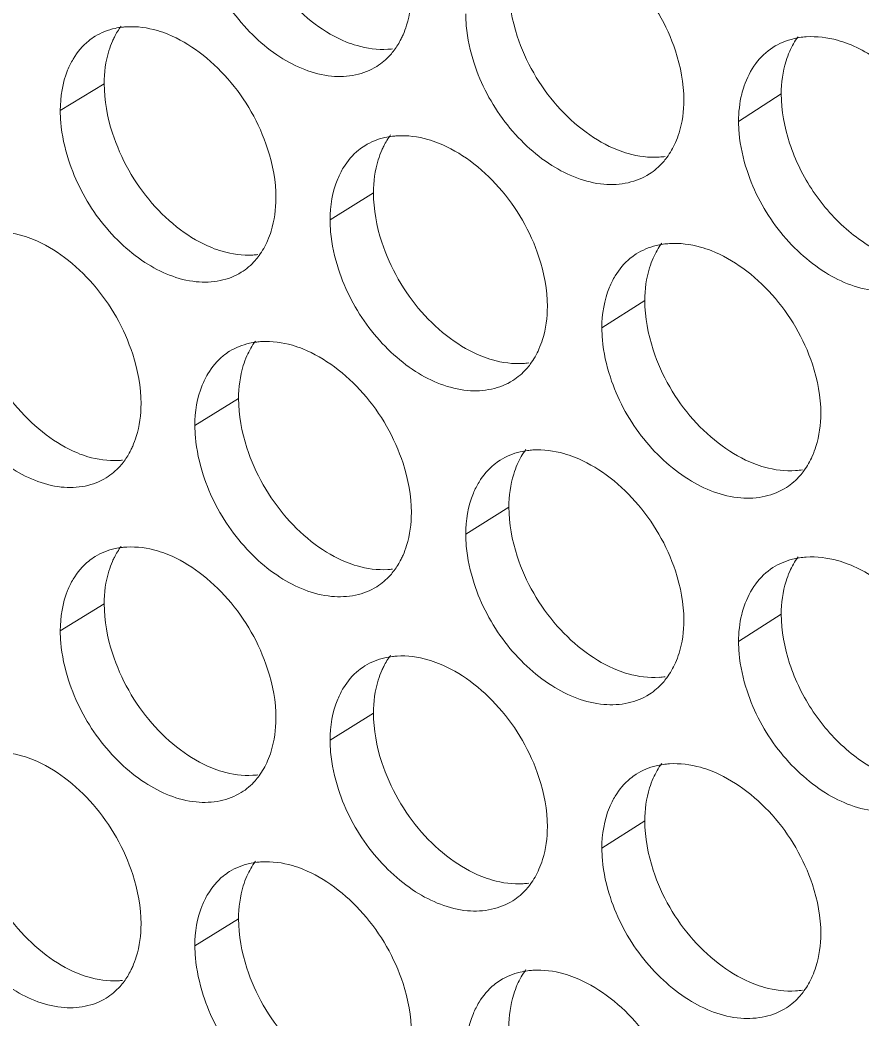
# Model space of a CAD drawing. Header units: millimetres. Extents: x 1177 to 4147, y 93 to 2194.
# Drawn here: x 2623.16 to 2635.9, y 733.92 to 749.04 of the extents above; entities that cross this region are included whole.
import ezdxf

# ---------------------------------------------------------------- set-up
doc = ezdxf.new("R2010")
doc.units = ezdxf.units.MM
doc.header["$LTSCALE"] = 0.1
doc.layers.get('0').update_dxf_attribs({"lineweight": 13})
doc.layers.add('标注', color=251, linetype='Continuous', lineweight=9)

# ---------------------------------------------------------------- blocks, each defined once
blk = doc.blocks.new('02')
for points, knots in [([(4627.348, 522.744), (4597.363, 531.299), (4553.55, 545.69), (4497.641, 568.487), (4458.71, 586.649), (4422.281, 606.068), (4388.51, 626.659), (4357.551, 648.334), (4338.416, 663.815), (4329.392, 671.722)], [0, 0, 0, 0, 0.278685, 0.411475, 0.539478, 0.662459, 0.780251, 0.892768, 1, 1, 1, 1]), ([(4626.906, 521.428), (4597.052, 529.945), (4553.424, 544.261), (4497.732, 566.923), (4458.929, 584.973), (4422.597, 604.269), (4388.892, 624.729), (4357.964, 646.263), (4338.829, 661.641), (4329.798, 669.496)], [0, 0, 0, 0, 0.278468, 0.411196, 0.539177, 0.662176, 0.780023, 0.892638, 1, 1, 1, 1]), ([(4628.518, 518.372), (4598.337, 526.935), (4554.235, 541.353), (4497.955, 564.22), (4458.766, 582.448), (4422.099, 601.945), (4388.114, 622.628), (4356.965, 644.402), (4337.717, 659.96), (4328.641, 667.907)], [0, 0, 0, 0, 0.278732, 0.411552, 0.539576, 0.662563, 0.780343, 0.892822, 1, 1, 1, 1]), ([(4328.202, 667.332), (4337.3, 659.316), (4356.601, 643.626), (4387.852, 621.677), (4421.956, 600.844), (4458.755, 581.215), (4498.091, 562.874), (4554.59, 539.876), (4598.873, 525.389), (4629.18, 516.79)], [0, 0, 0, 0, 0.107262, 0.219794, 0.337581, 0.460553, 0.588547, 0.721328, 1, 1, 1, 1])]:
    blk.add_open_spline(points, degree=3, knots=knots)
at = {"layer": '标注'}
for p, q in [((4518.32, 659.954), (4517.37, 659.374)), ((4518.32, 659.954), (4517.37, 659.374)), ((4532.96, 659.732), (4532.038, 659.14)), ((4524.143, 657.595), (4523.204, 657.01)), ((4524.143, 657.595), (4523.204, 657.01)), ((4530.01, 655.263), (4529.082, 654.673)), ((4530.01, 655.263), (4529.082, 654.673)), ((4521.226, 653.146), (4520.281, 652.564)), ((4527.071, 650.8), (4526.138, 650.213)), ((4518.32, 648.704), (4517.37, 648.124)), ((4532.96, 648.482), (4532.038, 647.89)), ((4524.143, 646.345), (4523.204, 645.76)), ((4530.01, 644.013), (4529.082, 643.423)), ((4521.226, 641.896), (4520.281, 641.314))]:
    blk.add_line(p, q, dxfattribs=at)
for centre, radius, start, end in [((4518.899, 659.516), 1.671, 93.1402, 96.3143), ((4518.899, 659.516), 1.671, 93.1402, 96.3143), ((4533.615, 659.253), 1.719, 93.732, 98.663), ((4524.353, 662.376), 1.681, 273.3584, 276.8634), ((4524.753, 657.135), 1.695, 93.382, 96.8256), ((4524.753, 657.135), 1.695, 93.382, 96.8256), ((4530.215, 660.061), 1.697, 273.5926, 278.0992), ((4530.65, 654.79), 1.711, 93.6161, 98.0527), ((4530.65, 654.79), 1.711, 93.6161, 98.0527), ((4521.439, 657.912), 1.666, 273.2354, 276.9082), ((4521.439, 657.912), 1.666, 273.2354, 276.9082), ((4521.82, 652.701), 1.68, 93.2591, 96.8777), ((4527.279, 655.59), 1.689, 273.4759, 277.4824), ((4527.279, 655.59), 1.689, 273.4759, 277.4824), ((4527.696, 650.334), 1.703, 93.4995, 97.4403), ((4518.536, 653.461), 1.657, 273.1165, 276.3409), ((4533.162, 653.289), 1.705, 273.7086, 278.7138), ((4533.162, 653.289), 1.705, 273.7086, 278.7138), ((4518.899, 648.266), 1.671, 93.1402, 96.3143), ((4533.615, 648.003), 1.719, 93.732, 98.663), ((4524.353, 651.126), 1.681, 273.3584, 276.8634), ((4524.753, 645.885), 1.695, 93.382, 96.8256), ((4530.215, 648.811), 1.697, 273.5926, 278.0992), ((4530.65, 643.54), 1.711, 93.6161, 98.0527), ((4521.439, 646.662), 1.666, 273.2354, 276.9082), ((4521.82, 641.451), 1.68, 93.2591, 96.8777), ((4527.279, 644.34), 1.689, 273.4759, 277.4824), ((4527.696, 639.084), 1.703, 93.4995, 97.4403), ((4518.536, 642.211), 1.657, 273.1165, 276.3409), ((4533.162, 642.039), 1.705, 273.7086, 278.7138)]:
    blk.add_arc(centre, radius, start, end, dxfattribs=at)
for points, knots in [([(4521.226, 664.396), (4521.226, 664.036), (4521.402, 663.097), (4522.024, 662.004), (4522.845, 661.233), (4523.318, 660.953), (4523.559, 660.856)], [0, 0, 0, 0, 0.243429, 0.634245, 0.824571, 1, 1, 1, 1]), ([(4530.855, 659.603), (4530.855, 659.963), (4530.675, 660.902), (4530.044, 661.991), (4529.212, 662.755), (4528.736, 663.033), (4528.493, 663.129)], [0, 0, 0, 0, 0.242804, 0.633144, 0.823843, 1, 1, 1, 1]), ([(4520.461, 662.747), (4520.608, 662.295), (4520.943, 661.649), (4521.57, 660.947), (4522.239, 660.408), (4523.008, 660.086), (4523.752, 660.116), (4524.075, 660.241), (4524.214, 660.327)], [0, 0, 0, 0, 0.284212, 0.425524, 0.560563, 0.797774, 0.901979, 1, 1, 1, 1]), ([(4524.782, 661.01), (4524.812, 661.078), (4524.921, 661.373), (4524.963, 661.691), (4524.963, 661.931)], [0, 0, 0, 0, 0.236494, 1, 1, 1, 1]), ([(4527.071, 662.05), (4527.071, 661.69), (4527.249, 660.752), (4527.876, 659.66), (4528.704, 658.895), (4529.179, 658.617), (4529.422, 658.521)], [0, 0, 0, 0, 0.243106, 0.633556, 0.824063, 1, 1, 1, 1]), ([(4526.138, 661.463), (4526.138, 661.377), (4526.155, 661.016), (4526.234, 660.659), (4526.319, 660.397)], [0, 0, 0, 0, 0.239426, 1, 1, 1, 1]), ([(4518.715, 661.177), (4518.662, 661.171), (4518.455, 661.138), (4518.255, 661.061), (4518.122, 660.98)], [0, 0, 0, 0, 0.257038, 1, 1, 1, 1]), ([(4518.715, 661.177), (4518.662, 661.171), (4518.455, 661.138), (4518.255, 661.061), (4518.122, 660.98)], [0, 0, 0, 0, 0.257038, 1, 1, 1, 1]), ([(4518.684, 661.2), (4518.63, 661.125), (4518.565, 661.018), (4518.512, 660.905), (4518.499, 660.876)], [0, 0, 0, 0, 0.744038, 1, 1, 1, 1]), ([(4518.684, 661.2), (4518.63, 661.125), (4518.565, 661.018), (4518.512, 660.905), (4518.499, 660.876)], [0, 0, 0, 0, 0.744038, 1, 1, 1, 1]), ([(4519.698, 661.023), (4519.624, 661.053), (4519.338, 661.154), (4519.03, 661.197), (4518.807, 661.185)], [0, 0, 0, 0, 0.265596, 1, 1, 1, 1]), ([(4519.698, 661.023), (4519.624, 661.053), (4519.338, 661.154), (4519.03, 661.197), (4518.807, 661.185)], [0, 0, 0, 0, 0.265596, 1, 1, 1, 1]), ([(4518.122, 660.98), (4518.074, 660.95), (4517.887, 660.818), (4517.737, 660.637), (4517.649, 660.488)], [0, 0, 0, 0, 0.245477, 1, 1, 1, 1]), ([(4518.122, 660.98), (4518.074, 660.95), (4517.887, 660.818), (4517.737, 660.637), (4517.649, 660.488)], [0, 0, 0, 0, 0.245477, 1, 1, 1, 1]), ([(4518.499, 660.876), (4518.469, 660.808), (4518.361, 660.512), (4518.32, 660.194), (4518.32, 659.954)], [0, 0, 0, 0, 0.236109, 1, 1, 1, 1]), ([(4518.499, 660.876), (4518.469, 660.808), (4518.361, 660.512), (4518.32, 660.194), (4518.32, 659.954)], [0, 0, 0, 0, 0.236109, 1, 1, 1, 1]), ([(4522.034, 657.48), (4522.034, 657.841), (4521.856, 658.78), (4521.233, 659.873), (4520.411, 660.644), (4519.939, 660.925), (4519.698, 661.023)], [0, 0, 0, 0, 0.243289, 0.634182, 0.824608, 1, 1, 1, 1]), ([(4522.034, 657.48), (4522.034, 657.841), (4521.856, 658.78), (4521.233, 659.873), (4520.411, 660.644), (4519.939, 660.925), (4519.698, 661.023)], [0, 0, 0, 0, 0.243289, 0.634182, 0.824608, 1, 1, 1, 1]), ([(4523.559, 660.856), (4523.633, 660.826), (4523.92, 660.727), (4524.229, 660.685), (4524.452, 660.698)], [0, 0, 0, 0, 0.265204, 1, 1, 1, 1]), ([(4524.591, 660.679), (4524.647, 660.755), (4524.714, 660.864), (4524.769, 660.98), (4524.782, 661.01)], [0, 0, 0, 0, 0.744156, 1, 1, 1, 1]), ([(4533.356, 660.952), (4533.304, 660.944), (4533.102, 660.904), (4532.909, 660.822), (4532.78, 660.74)], [0, 0, 0, 0, 0.256287, 1, 1, 1, 1]), ([(4534.41, 660.817), (4534.334, 660.847), (4534.042, 660.944), (4533.729, 660.983), (4533.503, 660.968)], [0, 0, 0, 0, 0.264829, 1, 1, 1, 1]), ([(4524.214, 660.327), (4524.323, 660.395), (4524.456, 660.51), (4524.565, 660.644), (4524.591, 660.679)], [0, 0, 0, 0, 0.745099, 1, 1, 1, 1]), ([(4532.78, 660.74), (4532.637, 660.648), (4532.377, 660.397), (4532.218, 660.077), (4532.159, 659.905)], [0, 0, 0, 0, 0.484049, 1, 1, 1, 1]), ([(4533.143, 660.655), (4533.113, 660.587), (4533.003, 660.291), (4532.96, 659.972), (4532.96, 659.732)], [0, 0, 0, 0, 0.236846, 1, 1, 1, 1]), ([(4536.79, 657.302), (4536.79, 657.662), (4536.645, 658.41), (4536.137, 659.435), (4535.377, 660.283), (4534.741, 660.689), (4534.41, 660.817)], [0, 0, 0, 0, 0.242263, 0.502569, 0.761592, 1, 1, 1, 1]), ([(4517.649, 660.488), (4517.603, 660.411), (4517.433, 660.064), (4517.37, 659.67), (4517.37, 659.374)], [0, 0, 0, 0, 0.233202, 1, 1, 1, 1]), ([(4517.649, 660.488), (4517.603, 660.411), (4517.433, 660.064), (4517.37, 659.67), (4517.37, 659.374)], [0, 0, 0, 0, 0.233202, 1, 1, 1, 1]), ([(4526.319, 660.397), (4526.467, 659.945), (4526.807, 659.298), (4527.441, 658.599), (4528.118, 658.062), (4528.895, 657.746), (4529.645, 657.784), (4529.97, 657.913), (4530.11, 658.002)], [0, 0, 0, 0, 0.283418, 0.424493, 0.559431, 0.79692, 0.901513, 1, 1, 1, 1]), ([(4518.32, 659.954), (4518.32, 659.594), (4518.495, 658.655), (4519.114, 657.56), (4519.933, 656.788), (4520.403, 656.507), (4520.644, 656.409)], [0, 0, 0, 0, 0.243591, 0.634592, 0.824826, 1, 1, 1, 1]), ([(4518.32, 659.954), (4518.32, 659.594), (4518.495, 658.655), (4519.114, 657.56), (4519.933, 656.788), (4520.403, 656.507), (4520.644, 656.409)], [0, 0, 0, 0, 0.243591, 0.634592, 0.824826, 1, 1, 1, 1]), ([(4532.159, 659.905), (4532.139, 659.847), (4532.066, 659.598), (4532.038, 659.337), (4532.038, 659.14)], [0, 0, 0, 0, 0.239111, 1, 1, 1, 1]), ([(4530.672, 658.681), (4530.702, 658.749), (4530.812, 659.044), (4530.855, 659.363), (4530.855, 659.603)], [0, 0, 0, 0, 0.236789, 1, 1, 1, 1]), ([(4532.96, 659.732), (4532.96, 659.372), (4533.104, 658.624), (4533.608, 657.598), (4534.364, 656.748), (4534.999, 656.342), (4535.328, 656.214)], [0, 0, 0, 0, 0.242567, 0.503029, 0.761892, 1, 1, 1, 1]), ([(4517.37, 659.374), (4517.37, 659.287), (4517.387, 658.926), (4517.465, 658.569), (4517.549, 658.307)], [0, 0, 0, 0, 0.23931, 1, 1, 1, 1]), ([(4517.37, 659.374), (4517.37, 659.287), (4517.387, 658.926), (4517.465, 658.569), (4517.549, 658.307)], [0, 0, 0, 0, 0.23931, 1, 1, 1, 1]), ([(4532.038, 659.14), (4532.038, 659.054), (4532.055, 658.693), (4532.135, 658.336), (4532.221, 658.076)], [0, 0, 0, 0, 0.239506, 1, 1, 1, 1]), ([(4524.551, 658.818), (4524.497, 658.812), (4524.288, 658.776), (4524.086, 658.697), (4523.953, 658.613)], [0, 0, 0, 0, 0.256955, 1, 1, 1, 1]), ([(4524.551, 658.818), (4524.497, 658.812), (4524.288, 658.776), (4524.086, 658.697), (4523.953, 658.613)], [0, 0, 0, 0, 0.256955, 1, 1, 1, 1]), ([(4524.514, 658.847), (4524.458, 658.771), (4524.391, 658.662), (4524.337, 658.546), (4524.324, 658.517)], [0, 0, 0, 0, 0.744132, 1, 1, 1, 1]), ([(4524.514, 658.847), (4524.458, 658.771), (4524.391, 658.662), (4524.337, 658.546), (4524.324, 658.517)], [0, 0, 0, 0, 0.744132, 1, 1, 1, 1]), ([(4525.55, 658.67), (4525.475, 658.7), (4525.187, 658.799), (4524.876, 658.841), (4524.653, 658.827)], [0, 0, 0, 0, 0.265285, 1, 1, 1, 1]), ([(4525.55, 658.67), (4525.475, 658.7), (4525.187, 658.799), (4524.876, 658.841), (4524.653, 658.827)], [0, 0, 0, 0, 0.265285, 1, 1, 1, 1]), ([(4523.953, 658.613), (4523.907, 658.584), (4523.727, 658.456), (4523.581, 658.283), (4523.494, 658.141)], [0, 0, 0, 0, 0.245938, 1, 1, 1, 1]), ([(4523.953, 658.613), (4523.907, 658.584), (4523.727, 658.456), (4523.581, 658.283), (4523.494, 658.141)], [0, 0, 0, 0, 0.245938, 1, 1, 1, 1]), ([(4524.324, 658.517), (4524.294, 658.449), (4524.185, 658.153), (4524.143, 657.835), (4524.143, 657.595)], [0, 0, 0, 0, 0.236404, 1, 1, 1, 1]), ([(4524.324, 658.517), (4524.294, 658.449), (4524.185, 658.153), (4524.143, 657.835), (4524.143, 657.595)], [0, 0, 0, 0, 0.236404, 1, 1, 1, 1]), ([(4527.903, 655.138), (4527.903, 655.499), (4527.725, 656.438), (4527.096, 657.528), (4526.268, 658.295), (4525.793, 658.573), (4525.55, 658.67)], [0, 0, 0, 0, 0.242965, 0.633489, 0.824097, 1, 1, 1, 1]), ([(4527.903, 655.138), (4527.903, 655.499), (4527.725, 656.438), (4527.096, 657.528), (4526.268, 658.295), (4525.793, 658.573), (4525.55, 658.67)], [0, 0, 0, 0, 0.242965, 0.633489, 0.824097, 1, 1, 1, 1]), ([(4529.422, 658.521), (4529.497, 658.492), (4529.786, 658.393), (4530.097, 658.353), (4530.321, 658.368)], [0, 0, 0, 0, 0.264899, 1, 1, 1, 1]), ([(4517.549, 658.307), (4517.695, 657.856), (4518.028, 657.21), (4518.651, 656.507), (4519.316, 655.966), (4520.081, 655.641), (4520.822, 655.667), (4521.144, 655.79), (4521.283, 655.876)], [0, 0, 0, 0, 0.284613, 0.426043, 0.561135, 0.798206, 0.902216, 1, 1, 1, 1]), ([(4517.549, 658.307), (4517.695, 657.856), (4518.028, 657.21), (4518.651, 656.507), (4519.316, 655.966), (4520.081, 655.641), (4520.822, 655.667), (4521.144, 655.79), (4521.283, 655.876)], [0, 0, 0, 0, 0.284613, 0.426043, 0.561135, 0.798206, 0.902216, 1, 1, 1, 1]), ([(4530.11, 658.002), (4530.219, 658.071), (4530.353, 658.188), (4530.461, 658.324), (4530.488, 658.36)], [0, 0, 0, 0, 0.745196, 1, 1, 1, 1]), ([(4523.494, 658.141), (4523.447, 658.063), (4523.27, 657.712), (4523.204, 657.31), (4523.204, 657.01)], [0, 0, 0, 0, 0.233396, 1, 1, 1, 1]), ([(4523.494, 658.141), (4523.447, 658.063), (4523.27, 657.712), (4523.204, 657.31), (4523.204, 657.01)], [0, 0, 0, 0, 0.233396, 1, 1, 1, 1]), ([(4532.221, 658.076), (4532.37, 657.622), (4532.714, 656.974), (4533.356, 656.277), (4534.041, 655.743), (4534.827, 655.434), (4535.582, 655.48), (4535.909, 655.613), (4536.049, 655.704)], [0, 0, 0, 0, 0.282632, 0.423473, 0.558313, 0.796079, 0.901055, 1, 1, 1, 1]), ([(4521.853, 656.56), (4521.883, 656.628), (4521.992, 656.923), (4522.034, 657.241), (4522.034, 657.48)], [0, 0, 0, 0, 0.236346, 1, 1, 1, 1]), ([(4521.853, 656.56), (4521.883, 656.628), (4521.992, 656.923), (4522.034, 657.241), (4522.034, 657.48)], [0, 0, 0, 0, 0.236346, 1, 1, 1, 1]), ([(4524.143, 657.595), (4524.143, 657.234), (4524.32, 656.296), (4524.944, 655.204), (4525.769, 654.436), (4526.243, 654.157), (4526.485, 654.06)], [0, 0, 0, 0, 0.243267, 0.6339, 0.824316, 1, 1, 1, 1]), ([(4524.143, 657.595), (4524.143, 657.234), (4524.32, 656.296), (4524.944, 655.204), (4525.769, 654.436), (4526.243, 654.157), (4526.485, 654.06)], [0, 0, 0, 0, 0.243267, 0.6339, 0.824316, 1, 1, 1, 1]), ([(4523.204, 657.01), (4523.204, 656.923), (4523.221, 656.562), (4523.3, 656.205), (4523.385, 655.944)], [0, 0, 0, 0, 0.239387, 1, 1, 1, 1]), ([(4523.204, 657.01), (4523.204, 656.923), (4523.221, 656.562), (4523.3, 656.205), (4523.385, 655.944)], [0, 0, 0, 0, 0.239387, 1, 1, 1, 1]), ([(4516.789, 656.585), (4516.715, 656.615), (4516.43, 656.716), (4516.123, 656.76), (4515.901, 656.749)], [0, 0, 0, 0, 0.265755, 1, 1, 1, 1]), ([(4519.116, 653.037), (4519.116, 653.398), (4518.939, 654.337), (4518.318, 655.431), (4517.499, 656.204), (4517.029, 656.487), (4516.789, 656.585)], [0, 0, 0, 0, 0.243452, 0.63453, 0.824864, 1, 1, 1, 1]), ([(4520.644, 656.409), (4520.718, 656.379), (4521.004, 656.279), (4521.311, 656.236), (4521.533, 656.249)], [0, 0, 0, 0, 0.265359, 1, 1, 1, 1]), ([(4520.644, 656.409), (4520.718, 656.379), (4521.004, 656.279), (4521.311, 656.236), (4521.533, 656.249)], [0, 0, 0, 0, 0.265359, 1, 1, 1, 1]), ([(4530.41, 656.484), (4530.357, 656.477), (4530.153, 656.438), (4529.957, 656.357), (4529.827, 656.274)], [0, 0, 0, 0, 0.256503, 1, 1, 1, 1]), ([(4530.41, 656.484), (4530.357, 656.477), (4530.153, 656.438), (4529.957, 656.357), (4529.827, 656.274)], [0, 0, 0, 0, 0.256503, 1, 1, 1, 1]), ([(4531.446, 656.344), (4531.37, 656.374), (4531.079, 656.472), (4530.767, 656.512), (4530.542, 656.498)], [0, 0, 0, 0, 0.264979, 1, 1, 1, 1]), ([(4531.446, 656.344), (4531.37, 656.374), (4531.079, 656.472), (4530.767, 656.512), (4530.542, 656.498)], [0, 0, 0, 0, 0.264979, 1, 1, 1, 1]), ([(4533.817, 652.824), (4533.817, 653.184), (4533.637, 654.123), (4533.002, 655.211), (4532.168, 655.973), (4531.69, 656.249), (4531.446, 656.344)], [0, 0, 0, 0, 0.242644, 0.632801, 0.82359, 1, 1, 1, 1]), ([(4533.817, 652.824), (4533.817, 653.184), (4533.637, 654.123), (4533.002, 655.211), (4532.168, 655.973), (4531.69, 656.249), (4531.446, 656.344)], [0, 0, 0, 0, 0.242644, 0.632801, 0.82359, 1, 1, 1, 1]), ([(4521.283, 655.876), (4521.395, 655.945), (4521.532, 656.063), (4521.643, 656.201), (4521.669, 656.238)], [0, 0, 0, 0, 0.744745, 1, 1, 1, 1]), ([(4521.283, 655.876), (4521.395, 655.945), (4521.532, 656.063), (4521.643, 656.201), (4521.669, 656.238)], [0, 0, 0, 0, 0.744745, 1, 1, 1, 1]), ([(4529.827, 656.274), (4529.781, 656.245), (4529.602, 656.115), (4529.457, 655.941), (4529.37, 655.798)], [0, 0, 0, 0, 0.246085, 1, 1, 1, 1]), ([(4529.827, 656.274), (4529.781, 656.245), (4529.602, 656.115), (4529.457, 655.941), (4529.37, 655.798)], [0, 0, 0, 0, 0.246085, 1, 1, 1, 1]), ([(4530.192, 656.185), (4530.162, 656.117), (4530.052, 655.822), (4530.01, 655.503), (4530.01, 655.263)], [0, 0, 0, 0, 0.236699, 1, 1, 1, 1]), ([(4530.192, 656.185), (4530.162, 656.117), (4530.052, 655.822), (4530.01, 655.503), (4530.01, 655.263)], [0, 0, 0, 0, 0.236699, 1, 1, 1, 1]), ([(4523.385, 655.944), (4523.532, 655.491), (4523.869, 654.845), (4524.5, 654.145), (4525.173, 653.607), (4525.946, 653.287), (4526.693, 653.321), (4527.017, 653.448), (4527.156, 653.536)], [0, 0, 0, 0, 0.283814, 0.425007, 0.559995, 0.797345, 0.901745, 1, 1, 1, 1]), ([(4523.385, 655.944), (4523.532, 655.491), (4523.869, 654.845), (4524.5, 654.145), (4525.173, 653.607), (4525.946, 653.287), (4526.693, 653.321), (4527.017, 653.448), (4527.156, 653.536)], [0, 0, 0, 0, 0.283814, 0.425007, 0.559995, 0.797345, 0.901745, 1, 1, 1, 1]), ([(4529.37, 655.798), (4529.323, 655.721), (4529.148, 655.371), (4529.082, 654.972), (4529.082, 654.673)], [0, 0, 0, 0, 0.23391, 1, 1, 1, 1]), ([(4529.37, 655.798), (4529.323, 655.721), (4529.148, 655.371), (4529.082, 654.972), (4529.082, 654.673)], [0, 0, 0, 0, 0.23391, 1, 1, 1, 1]), ([(4515.425, 655.52), (4515.425, 655.159), (4515.6, 654.22), (4516.216, 653.124), (4517.032, 652.35), (4517.5, 652.067), (4517.74, 651.969)], [0, 0, 0, 0, 0.243755, 0.63494, 0.825083, 1, 1, 1, 1]), ([(4530.01, 655.263), (4530.01, 654.902), (4530.189, 653.964), (4530.818, 652.874), (4531.649, 652.111), (4532.126, 651.834), (4532.37, 651.739)], [0, 0, 0, 0, 0.242946, 0.633213, 0.82381, 1, 1, 1, 1]), ([(4530.01, 655.263), (4530.01, 654.902), (4530.189, 653.964), (4530.818, 652.874), (4531.649, 652.111), (4532.126, 651.834), (4532.37, 651.739)], [0, 0, 0, 0, 0.242946, 0.633213, 0.82381, 1, 1, 1, 1]), ([(4527.721, 654.217), (4527.752, 654.285), (4527.861, 654.58), (4527.903, 654.898), (4527.903, 655.138)], [0, 0, 0, 0, 0.236641, 1, 1, 1, 1]), ([(4527.721, 654.217), (4527.752, 654.285), (4527.861, 654.58), (4527.903, 654.898), (4527.903, 655.138)], [0, 0, 0, 0, 0.236641, 1, 1, 1, 1]), ([(4529.082, 654.673), (4529.082, 654.587), (4529.1, 654.226), (4529.179, 653.869), (4529.265, 653.608)], [0, 0, 0, 0, 0.239466, 1, 1, 1, 1]), ([(4529.082, 654.673), (4529.082, 654.587), (4529.1, 654.226), (4529.179, 653.869), (4529.265, 653.608)], [0, 0, 0, 0, 0.239466, 1, 1, 1, 1]), ([(4521.619, 654.368), (4521.566, 654.362), (4521.361, 654.327), (4521.163, 654.249), (4521.032, 654.168)], [0, 0, 0, 0, 0.256832, 1, 1, 1, 1]), ([(4522.619, 654.218), (4522.544, 654.248), (4522.257, 654.348), (4521.947, 654.39), (4521.724, 654.378)], [0, 0, 0, 0, 0.26544, 1, 1, 1, 1]), ([(4521.032, 654.168), (4520.984, 654.139), (4520.798, 654.006), (4520.648, 653.825), (4520.56, 653.677)], [0, 0, 0, 0, 0.245581, 1, 1, 1, 1]), ([(4524.963, 650.681), (4524.963, 651.041), (4524.785, 651.98), (4524.159, 653.072), (4523.334, 653.841), (4522.86, 654.121), (4522.619, 654.218)], [0, 0, 0, 0, 0.243126, 0.633835, 0.824352, 1, 1, 1, 1]), ([(4521.406, 654.068), (4521.376, 654), (4521.267, 653.704), (4521.226, 653.386), (4521.226, 653.146)], [0, 0, 0, 0, 0.236256, 1, 1, 1, 1]), ([(4526.485, 654.06), (4526.56, 654.031), (4526.848, 653.932), (4527.158, 653.891), (4527.381, 653.904)], [0, 0, 0, 0, 0.265051, 1, 1, 1, 1]), ([(4526.485, 654.06), (4526.56, 654.031), (4526.848, 653.932), (4527.158, 653.891), (4527.381, 653.904)], [0, 0, 0, 0, 0.265051, 1, 1, 1, 1]), ([(4514.648, 653.874), (4514.793, 653.423), (4515.124, 652.777), (4515.744, 652.074), (4516.404, 651.532), (4517.165, 651.203), (4517.903, 651.225), (4518.224, 651.346), (4518.362, 651.431)], [0, 0, 0, 0, 0.285015, 0.426566, 0.56171, 0.798641, 0.902454, 1, 1, 1, 1]), ([(4527.156, 653.536), (4527.265, 653.605), (4527.399, 653.72), (4527.507, 653.855), (4527.534, 653.891)], [0, 0, 0, 0, 0.745148, 1, 1, 1, 1]), ([(4527.156, 653.536), (4527.265, 653.605), (4527.399, 653.72), (4527.507, 653.855), (4527.534, 653.891)], [0, 0, 0, 0, 0.745148, 1, 1, 1, 1]), ([(4520.56, 653.677), (4520.514, 653.599), (4520.344, 653.252), (4520.281, 652.859), (4520.281, 652.564)], [0, 0, 0, 0, 0.233434, 1, 1, 1, 1]), ([(4529.265, 653.608), (4529.413, 653.155), (4529.755, 652.508), (4530.393, 651.809), (4531.074, 651.274), (4531.856, 650.961), (4532.608, 651.003), (4532.934, 651.134), (4533.074, 651.224)], [0, 0, 0, 0, 0.283024, 0.423982, 0.55887, 0.796498, 0.901283, 1, 1, 1, 1]), ([(4529.265, 653.608), (4529.413, 653.155), (4529.755, 652.508), (4530.393, 651.809), (4531.074, 651.274), (4531.856, 650.961), (4532.608, 651.003), (4532.934, 651.134), (4533.074, 651.224)], [0, 0, 0, 0, 0.283024, 0.423982, 0.55887, 0.796498, 0.901283, 1, 1, 1, 1]), ([(4521.226, 653.146), (4521.226, 652.786), (4521.402, 651.847), (4522.024, 650.754), (4522.845, 649.983), (4523.318, 649.703), (4523.559, 649.606)], [0, 0, 0, 0, 0.243429, 0.634245, 0.824571, 1, 1, 1, 1]), ([(4518.936, 652.116), (4518.965, 652.184), (4519.074, 652.479), (4519.116, 652.797), (4519.116, 653.037)], [0, 0, 0, 0, 0.236199, 1, 1, 1, 1]), ([(4533.633, 651.901), (4533.664, 651.97), (4533.774, 652.265), (4533.817, 652.584), (4533.817, 652.824)], [0, 0, 0, 0, 0.236936, 1, 1, 1, 1]), ([(4533.633, 651.901), (4533.664, 651.97), (4533.774, 652.265), (4533.817, 652.584), (4533.817, 652.824)], [0, 0, 0, 0, 0.236936, 1, 1, 1, 1]), ([(4520.281, 652.564), (4520.281, 652.477), (4520.299, 652.116), (4520.377, 651.759), (4520.461, 651.497)], [0, 0, 0, 0, 0.239348, 1, 1, 1, 1]), ([(4518.75, 651.791), (4518.805, 651.866), (4518.87, 651.974), (4518.923, 652.087), (4518.936, 652.116)], [0, 0, 0, 0, 0.744058, 1, 1, 1, 1]), ([(4527.475, 652.023), (4527.422, 652.016), (4527.215, 651.979), (4527.016, 651.898), (4526.884, 651.815)], [0, 0, 0, 0, 0.256726, 1, 1, 1, 1]), ([(4528.493, 651.879), (4528.417, 651.909), (4528.127, 652.007), (4527.816, 652.048), (4527.592, 652.034)], [0, 0, 0, 0, 0.265131, 1, 1, 1, 1]), ([(4517.74, 651.969), (4517.814, 651.938), (4518.098, 651.838), (4518.405, 651.794), (4518.626, 651.807)], [0, 0, 0, 0, 0.265516, 1, 1, 1, 1]), ([(4518.362, 651.431), (4518.475, 651.5), (4518.612, 651.617), (4518.723, 651.755), (4518.75, 651.791)], [0, 0, 0, 0, 0.744664, 1, 1, 1, 1]), ([(4526.884, 651.815), (4526.838, 651.786), (4526.659, 651.657), (4526.513, 651.483), (4526.427, 651.341)], [0, 0, 0, 0, 0.246012, 1, 1, 1, 1]), ([(4530.855, 648.353), (4530.855, 648.713), (4530.675, 649.652), (4530.044, 650.741), (4529.212, 651.505), (4528.736, 651.783), (4528.493, 651.879)], [0, 0, 0, 0, 0.242804, 0.633144, 0.823843, 1, 1, 1, 1]), ([(4527.253, 651.723), (4527.223, 651.654), (4527.113, 651.359), (4527.071, 651.04), (4527.071, 650.8)], [0, 0, 0, 0, 0.236551, 1, 1, 1, 1]), ([(4532.37, 651.739), (4532.445, 651.71), (4532.736, 651.612), (4533.048, 651.573), (4533.272, 651.588)], [0, 0, 0, 0, 0.264749, 1, 1, 1, 1]), ([(4532.37, 651.739), (4532.445, 651.71), (4532.736, 651.612), (4533.048, 651.573), (4533.272, 651.588)], [0, 0, 0, 0, 0.264749, 1, 1, 1, 1]), ([(4533.074, 651.224), (4533.184, 651.295), (4533.317, 651.413), (4533.426, 651.55), (4533.452, 651.586)], [0, 0, 0, 0, 0.745243, 1, 1, 1, 1]), ([(4533.074, 651.224), (4533.184, 651.295), (4533.317, 651.413), (4533.426, 651.55), (4533.452, 651.586)], [0, 0, 0, 0, 0.745243, 1, 1, 1, 1]), ([(4520.461, 651.497), (4520.608, 651.045), (4520.943, 650.399), (4521.57, 649.697), (4522.239, 649.158), (4523.008, 648.836), (4523.752, 648.866), (4524.075, 648.991), (4524.214, 649.077)], [0, 0, 0, 0, 0.284212, 0.425524, 0.560563, 0.797774, 0.901979, 1, 1, 1, 1]), ([(4526.427, 651.341), (4526.379, 651.263), (4526.203, 650.913), (4526.138, 650.513), (4526.138, 650.213)], [0, 0, 0, 0, 0.233654, 1, 1, 1, 1]), ([(4527.071, 650.8), (4527.071, 650.44), (4527.249, 649.502), (4527.876, 648.41), (4528.704, 647.645), (4529.179, 647.367), (4529.422, 647.271)], [0, 0, 0, 0, 0.243106, 0.633556, 0.824063, 1, 1, 1, 1]), ([(4524.782, 649.76), (4524.812, 649.828), (4524.921, 650.123), (4524.963, 650.441), (4524.963, 650.681)], [0, 0, 0, 0, 0.236494, 1, 1, 1, 1]), ([(4526.138, 650.213), (4526.138, 650.127), (4526.155, 649.766), (4526.234, 649.409), (4526.319, 649.147)], [0, 0, 0, 0, 0.239426, 1, 1, 1, 1]), ([(4518.715, 649.927), (4518.662, 649.921), (4518.455, 649.888), (4518.255, 649.811), (4518.122, 649.73)], [0, 0, 0, 0, 0.257038, 1, 1, 1, 1]), ([(4518.684, 649.95), (4518.63, 649.875), (4518.565, 649.768), (4518.512, 649.655), (4518.499, 649.626)], [0, 0, 0, 0, 0.744038, 1, 1, 1, 1]), ([(4519.698, 649.773), (4519.624, 649.803), (4519.338, 649.904), (4519.03, 649.947), (4518.807, 649.935)], [0, 0, 0, 0, 0.265596, 1, 1, 1, 1]), ([(4518.122, 649.73), (4518.074, 649.7), (4517.887, 649.568), (4517.737, 649.387), (4517.649, 649.238)], [0, 0, 0, 0, 0.245477, 1, 1, 1, 1]), ([(4518.499, 649.626), (4518.469, 649.558), (4518.361, 649.262), (4518.32, 648.944), (4518.32, 648.704)], [0, 0, 0, 0, 0.236109, 1, 1, 1, 1]), ([(4522.034, 646.23), (4522.034, 646.591), (4521.856, 647.53), (4521.233, 648.623), (4520.411, 649.394), (4519.939, 649.675), (4519.698, 649.773)], [0, 0, 0, 0, 0.243289, 0.634182, 0.824608, 1, 1, 1, 1]), ([(4523.559, 649.606), (4523.633, 649.576), (4523.92, 649.477), (4524.229, 649.435), (4524.452, 649.448)], [0, 0, 0, 0, 0.265204, 1, 1, 1, 1]), ([(4524.591, 649.429), (4524.647, 649.505), (4524.714, 649.614), (4524.769, 649.73), (4524.782, 649.76)], [0, 0, 0, 0, 0.744156, 1, 1, 1, 1]), ([(4533.356, 649.702), (4533.304, 649.694), (4533.102, 649.654), (4532.909, 649.572), (4532.78, 649.49)], [0, 0, 0, 0, 0.256287, 1, 1, 1, 1]), ([(4534.41, 649.567), (4534.334, 649.597), (4534.042, 649.694), (4533.729, 649.733), (4533.503, 649.718)], [0, 0, 0, 0, 0.264829, 1, 1, 1, 1]), ([(4524.214, 649.077), (4524.323, 649.145), (4524.456, 649.26), (4524.565, 649.394), (4524.591, 649.429)], [0, 0, 0, 0, 0.745099, 1, 1, 1, 1]), ([(4532.78, 649.49), (4532.637, 649.398), (4532.377, 649.147), (4532.218, 648.827), (4532.159, 648.655)], [0, 0, 0, 0, 0.484049, 1, 1, 1, 1]), ([(4533.143, 649.405), (4533.113, 649.337), (4533.003, 649.041), (4532.96, 648.722), (4532.96, 648.482)], [0, 0, 0, 0, 0.236846, 1, 1, 1, 1]), ([(4536.79, 646.052), (4536.79, 646.412), (4536.645, 647.16), (4536.137, 648.185), (4535.377, 649.033), (4534.741, 649.439), (4534.41, 649.567)], [0, 0, 0, 0, 0.242263, 0.502569, 0.761592, 1, 1, 1, 1]), ([(4517.649, 649.238), (4517.603, 649.161), (4517.433, 648.814), (4517.37, 648.42), (4517.37, 648.124)], [0, 0, 0, 0, 0.233202, 1, 1, 1, 1]), ([(4526.319, 649.147), (4526.467, 648.695), (4526.807, 648.048), (4527.441, 647.349), (4528.118, 646.812), (4528.895, 646.496), (4529.645, 646.534), (4529.97, 646.663), (4530.11, 646.752)], [0, 0, 0, 0, 0.283418, 0.424493, 0.559431, 0.79692, 0.901513, 1, 1, 1, 1]), ([(4518.32, 648.704), (4518.32, 648.344), (4518.495, 647.405), (4519.114, 646.31), (4519.933, 645.538), (4520.403, 645.257), (4520.644, 645.159)], [0, 0, 0, 0, 0.243591, 0.634592, 0.824826, 1, 1, 1, 1]), ([(4532.159, 648.655), (4532.139, 648.597), (4532.066, 648.348), (4532.038, 648.087), (4532.038, 647.89)], [0, 0, 0, 0, 0.239111, 1, 1, 1, 1]), ([(4530.672, 647.431), (4530.702, 647.499), (4530.812, 647.794), (4530.855, 648.113), (4530.855, 648.353)], [0, 0, 0, 0, 0.236789, 1, 1, 1, 1]), ([(4532.96, 648.482), (4532.96, 648.122), (4533.104, 647.374), (4533.608, 646.348), (4534.364, 645.498), (4534.999, 645.092), (4535.328, 644.964)], [0, 0, 0, 0, 0.242567, 0.503029, 0.761892, 1, 1, 1, 1]), ([(4517.37, 648.124), (4517.37, 648.037), (4517.387, 647.676), (4517.465, 647.319), (4517.549, 647.057)], [0, 0, 0, 0, 0.23931, 1, 1, 1, 1]), ([(4532.038, 647.89), (4532.038, 647.804), (4532.055, 647.443), (4532.135, 647.086), (4532.221, 646.826)], [0, 0, 0, 0, 0.239506, 1, 1, 1, 1]), ([(4524.551, 647.568), (4524.497, 647.562), (4524.288, 647.526), (4524.086, 647.447), (4523.953, 647.363)], [0, 0, 0, 0, 0.256955, 1, 1, 1, 1]), ([(4524.514, 647.597), (4524.458, 647.521), (4524.391, 647.412), (4524.337, 647.296), (4524.324, 647.267)], [0, 0, 0, 0, 0.744132, 1, 1, 1, 1]), ([(4525.55, 647.42), (4525.475, 647.45), (4525.187, 647.549), (4524.876, 647.591), (4524.653, 647.577)], [0, 0, 0, 0, 0.265285, 1, 1, 1, 1]), ([(4523.953, 647.363), (4523.907, 647.334), (4523.727, 647.206), (4523.581, 647.033), (4523.494, 646.891)], [0, 0, 0, 0, 0.245938, 1, 1, 1, 1]), ([(4524.324, 647.267), (4524.294, 647.199), (4524.185, 646.903), (4524.143, 646.585), (4524.143, 646.345)], [0, 0, 0, 0, 0.236404, 1, 1, 1, 1]), ([(4527.903, 643.888), (4527.903, 644.249), (4527.725, 645.188), (4527.096, 646.278), (4526.268, 647.045), (4525.793, 647.323), (4525.55, 647.42)], [0, 0, 0, 0, 0.242965, 0.633489, 0.824097, 1, 1, 1, 1]), ([(4529.422, 647.271), (4529.497, 647.242), (4529.786, 647.143), (4530.097, 647.103), (4530.321, 647.118)], [0, 0, 0, 0, 0.264899, 1, 1, 1, 1]), ([(4517.549, 647.057), (4517.695, 646.606), (4518.028, 645.96), (4518.651, 645.257), (4519.316, 644.716), (4520.081, 644.391), (4520.822, 644.417), (4521.144, 644.54), (4521.283, 644.626)], [0, 0, 0, 0, 0.284613, 0.426043, 0.561135, 0.798206, 0.902216, 1, 1, 1, 1]), ([(4530.11, 646.752), (4530.219, 646.821), (4530.353, 646.938), (4530.461, 647.074), (4530.488, 647.11)], [0, 0, 0, 0, 0.745196, 1, 1, 1, 1]), ([(4523.494, 646.891), (4523.447, 646.813), (4523.27, 646.462), (4523.204, 646.06), (4523.204, 645.76)], [0, 0, 0, 0, 0.233396, 1, 1, 1, 1]), ([(4532.221, 646.826), (4532.37, 646.372), (4532.714, 645.724), (4533.356, 645.027), (4534.041, 644.493), (4534.827, 644.184), (4535.582, 644.23), (4535.909, 644.363), (4536.049, 644.454)], [0, 0, 0, 0, 0.282632, 0.423473, 0.558313, 0.796079, 0.901055, 1, 1, 1, 1]), ([(4521.853, 645.31), (4521.883, 645.378), (4521.992, 645.673), (4522.034, 645.991), (4522.034, 646.23)], [0, 0, 0, 0, 0.236346, 1, 1, 1, 1]), ([(4524.143, 646.345), (4524.143, 645.984), (4524.32, 645.046), (4524.944, 643.954), (4525.769, 643.186), (4526.243, 642.907), (4526.485, 642.81)], [0, 0, 0, 0, 0.243267, 0.6339, 0.824316, 1, 1, 1, 1]), ([(4523.204, 645.76), (4523.204, 645.673), (4523.221, 645.312), (4523.3, 644.955), (4523.385, 644.694)], [0, 0, 0, 0, 0.239387, 1, 1, 1, 1]), ([(4516.789, 645.335), (4516.715, 645.365), (4516.43, 645.466), (4516.123, 645.51), (4515.901, 645.499)], [0, 0, 0, 0, 0.265755, 1, 1, 1, 1]), ([(4519.116, 641.787), (4519.116, 642.148), (4518.939, 643.087), (4518.318, 644.181), (4517.499, 644.954), (4517.029, 645.237), (4516.789, 645.335)], [0, 0, 0, 0, 0.243452, 0.63453, 0.824864, 1, 1, 1, 1]), ([(4520.644, 645.159), (4520.718, 645.129), (4521.004, 645.029), (4521.311, 644.986), (4521.533, 644.999)], [0, 0, 0, 0, 0.265359, 1, 1, 1, 1]), ([(4530.41, 645.234), (4530.357, 645.227), (4530.153, 645.188), (4529.957, 645.107), (4529.827, 645.024)], [0, 0, 0, 0, 0.256503, 1, 1, 1, 1]), ([(4531.446, 645.094), (4531.37, 645.124), (4531.079, 645.222), (4530.767, 645.262), (4530.542, 645.248)], [0, 0, 0, 0, 0.264979, 1, 1, 1, 1]), ([(4533.817, 641.574), (4533.817, 641.934), (4533.637, 642.873), (4533.002, 643.961), (4532.168, 644.723), (4531.69, 644.999), (4531.446, 645.094)], [0, 0, 0, 0, 0.242644, 0.632801, 0.82359, 1, 1, 1, 1]), ([(4521.283, 644.626), (4521.395, 644.695), (4521.532, 644.813), (4521.643, 644.951), (4521.669, 644.988)], [0, 0, 0, 0, 0.744745, 1, 1, 1, 1]), ([(4529.827, 645.024), (4529.781, 644.995), (4529.602, 644.865), (4529.457, 644.691), (4529.37, 644.548)], [0, 0, 0, 0, 0.246085, 1, 1, 1, 1]), ([(4530.192, 644.935), (4530.162, 644.867), (4530.052, 644.572), (4530.01, 644.253), (4530.01, 644.013)], [0, 0, 0, 0, 0.236699, 1, 1, 1, 1]), ([(4523.385, 644.694), (4523.532, 644.241), (4523.869, 643.595), (4524.5, 642.895), (4525.173, 642.357), (4525.946, 642.037), (4526.693, 642.071), (4527.017, 642.198), (4527.156, 642.286)], [0, 0, 0, 0, 0.283814, 0.425007, 0.559995, 0.797345, 0.901745, 1, 1, 1, 1]), ([(4529.37, 644.548), (4529.323, 644.471), (4529.148, 644.121), (4529.082, 643.722), (4529.082, 643.423)], [0, 0, 0, 0, 0.23391, 1, 1, 1, 1]), ([(4515.425, 644.27), (4515.425, 643.909), (4515.6, 642.97), (4516.216, 641.874), (4517.032, 641.1), (4517.5, 640.817), (4517.74, 640.719)], [0, 0, 0, 0, 0.243755, 0.63494, 0.825083, 1, 1, 1, 1]), ([(4530.01, 644.013), (4530.01, 643.652), (4530.189, 642.714), (4530.818, 641.624), (4531.649, 640.861), (4532.126, 640.584), (4532.37, 640.489)], [0, 0, 0, 0, 0.242946, 0.633213, 0.82381, 1, 1, 1, 1]), ([(4527.721, 642.967), (4527.752, 643.035), (4527.861, 643.33), (4527.903, 643.648), (4527.903, 643.888)], [0, 0, 0, 0, 0.236641, 1, 1, 1, 1]), ([(4529.082, 643.423), (4529.082, 643.337), (4529.1, 642.976), (4529.179, 642.619), (4529.265, 642.358)], [0, 0, 0, 0, 0.239466, 1, 1, 1, 1]), ([(4522.619, 642.968), (4522.544, 642.998), (4522.257, 643.098), (4521.947, 643.14), (4521.724, 643.128)], [0, 0, 0, 0, 0.26544, 1, 1, 1, 1]), ([(4521.032, 642.918), (4520.984, 642.889), (4520.798, 642.756), (4520.648, 642.575), (4520.56, 642.427)], [0, 0, 0, 0, 0.245581, 1, 1, 1, 1]), ([(4521.619, 643.118), (4521.566, 643.112), (4521.361, 643.077), (4521.163, 642.999), (4521.032, 642.918)], [0, 0, 0, 0, 0.256832, 1, 1, 1, 1]), ([(4524.963, 639.431), (4524.963, 639.791), (4524.785, 640.73), (4524.159, 641.822), (4523.334, 642.591), (4522.86, 642.871), (4522.619, 642.968)], [0, 0, 0, 0, 0.243126, 0.633835, 0.824352, 1, 1, 1, 1]), ([(4521.406, 642.818), (4521.376, 642.75), (4521.267, 642.454), (4521.226, 642.136), (4521.226, 641.896)], [0, 0, 0, 0, 0.236256, 1, 1, 1, 1]), ([(4526.485, 642.81), (4526.56, 642.781), (4526.848, 642.682), (4527.158, 642.641), (4527.381, 642.654)], [0, 0, 0, 0, 0.265051, 1, 1, 1, 1]), ([(4514.648, 642.624), (4514.793, 642.173), (4515.124, 641.527), (4515.744, 640.824), (4516.404, 640.282), (4517.165, 639.953), (4517.903, 639.975), (4518.224, 640.096), (4518.362, 640.181)], [0, 0, 0, 0, 0.285015, 0.426566, 0.56171, 0.798641, 0.902454, 1, 1, 1, 1]), ([(4527.156, 642.286), (4527.265, 642.355), (4527.399, 642.47), (4527.507, 642.605), (4527.534, 642.641)], [0, 0, 0, 0, 0.745148, 1, 1, 1, 1]), ([(4520.56, 642.427), (4520.514, 642.349), (4520.344, 642.002), (4520.281, 641.609), (4520.281, 641.314)], [0, 0, 0, 0, 0.233434, 1, 1, 1, 1]), ([(4529.265, 642.358), (4529.413, 641.905), (4529.755, 641.258), (4530.393, 640.559), (4531.074, 640.024), (4531.856, 639.711), (4532.608, 639.753), (4532.934, 639.884), (4533.074, 639.974)], [0, 0, 0, 0, 0.283024, 0.423982, 0.55887, 0.796498, 0.901283, 1, 1, 1, 1]), ([(4521.226, 641.896), (4521.226, 641.536), (4521.402, 640.597), (4522.024, 639.504), (4522.845, 638.733), (4523.318, 638.453), (4523.559, 638.356)], [0, 0, 0, 0, 0.243429, 0.634245, 0.824571, 1, 1, 1, 1]), ([(4518.936, 640.866), (4518.965, 640.934), (4519.074, 641.229), (4519.116, 641.547), (4519.116, 641.787)], [0, 0, 0, 0, 0.236199, 1, 1, 1, 1]), ([(4533.633, 640.651), (4533.664, 640.72), (4533.774, 641.015), (4533.817, 641.334), (4533.817, 641.574)], [0, 0, 0, 0, 0.236936, 1, 1, 1, 1]), ([(4520.281, 641.314), (4520.281, 641.227), (4520.299, 640.866), (4520.377, 640.509), (4520.461, 640.247)], [0, 0, 0, 0, 0.239348, 1, 1, 1, 1]), ([(4518.75, 640.541), (4518.805, 640.616), (4518.87, 640.724), (4518.923, 640.837), (4518.936, 640.866)], [0, 0, 0, 0, 0.744058, 1, 1, 1, 1]), ([(4527.475, 640.773), (4527.422, 640.766), (4527.215, 640.729), (4527.016, 640.648), (4526.884, 640.565)], [0, 0, 0, 0, 0.256726, 1, 1, 1, 1]), ([(4528.493, 640.629), (4528.417, 640.659), (4528.127, 640.757), (4527.816, 640.798), (4527.592, 640.784)], [0, 0, 0, 0, 0.265131, 1, 1, 1, 1]), ([(4517.74, 640.719), (4517.814, 640.688), (4518.098, 640.588), (4518.405, 640.544), (4518.626, 640.557)], [0, 0, 0, 0, 0.265516, 1, 1, 1, 1]), ([(4518.362, 640.181), (4518.475, 640.25), (4518.612, 640.367), (4518.723, 640.505), (4518.75, 640.541)], [0, 0, 0, 0, 0.744664, 1, 1, 1, 1]), ([(4526.884, 640.565), (4526.838, 640.536), (4526.659, 640.407), (4526.513, 640.233), (4526.427, 640.091)], [0, 0, 0, 0, 0.246012, 1, 1, 1, 1]), ([(4530.855, 637.103), (4530.855, 637.463), (4530.675, 638.402), (4530.044, 639.491), (4529.212, 640.255), (4528.736, 640.533), (4528.493, 640.629)], [0, 0, 0, 0, 0.242804, 0.633144, 0.823843, 1, 1, 1, 1]), ([(4527.253, 640.473), (4527.223, 640.404), (4527.113, 640.109), (4527.071, 639.79), (4527.071, 639.55)], [0, 0, 0, 0, 0.236551, 1, 1, 1, 1]), ([(4532.37, 640.489), (4532.445, 640.46), (4532.736, 640.362), (4533.048, 640.323), (4533.272, 640.338)], [0, 0, 0, 0, 0.264749, 1, 1, 1, 1]), ([(4533.074, 639.974), (4533.184, 640.045), (4533.317, 640.163), (4533.426, 640.3), (4533.452, 640.336)], [0, 0, 0, 0, 0.745243, 1, 1, 1, 1]), ([(4520.461, 640.247), (4520.608, 639.795), (4520.943, 639.149), (4521.57, 638.447), (4522.239, 637.908), (4523.008, 637.586), (4523.752, 637.616), (4524.075, 637.741), (4524.214, 637.827)], [0, 0, 0, 0, 0.284212, 0.425524, 0.560563, 0.797774, 0.901979, 1, 1, 1, 1]), ([(4526.427, 640.091), (4526.379, 640.013), (4526.203, 639.663), (4526.138, 639.263), (4526.138, 638.963)], [0, 0, 0, 0, 0.233654, 1, 1, 1, 1])]:
    blk.add_open_spline(points, degree=3, knots=knots, dxfattribs=at)
for points in [[(4533.324, 660.97), (4533.252, 660.872), (4533.192, 660.766), (4533.143, 660.655)], [(4530.488, 658.36), (4530.561, 658.459), (4530.622, 658.568), (4530.672, 658.681)], [(4521.669, 656.238), (4521.742, 656.338), (4521.804, 656.447), (4521.853, 656.56)], [(4521.669, 656.238), (4521.742, 656.338), (4521.804, 656.447), (4521.853, 656.56)], [(4530.376, 656.506), (4530.303, 656.406), (4530.242, 656.298), (4530.192, 656.185)], [(4530.376, 656.506), (4530.303, 656.406), (4530.242, 656.298), (4530.192, 656.185)], [(4521.589, 654.389), (4521.516, 654.289), (4521.455, 654.181), (4521.406, 654.068)], [(4527.534, 653.891), (4527.608, 653.992), (4527.671, 654.102), (4527.721, 654.217)], [(4527.534, 653.891), (4527.608, 653.992), (4527.671, 654.102), (4527.721, 654.217)], [(4527.44, 652.048), (4527.365, 651.947), (4527.303, 651.837), (4527.253, 651.723)], [(4533.452, 651.586), (4533.524, 651.684), (4533.584, 651.79), (4533.633, 651.901)], [(4533.452, 651.586), (4533.524, 651.684), (4533.584, 651.79), (4533.633, 651.901)], [(4533.324, 649.72), (4533.252, 649.622), (4533.192, 649.516), (4533.143, 649.405)], [(4530.488, 647.11), (4530.561, 647.209), (4530.622, 647.318), (4530.672, 647.431)], [(4521.669, 644.988), (4521.742, 645.088), (4521.804, 645.197), (4521.853, 645.31)], [(4530.376, 645.256), (4530.303, 645.156), (4530.242, 645.048), (4530.192, 644.935)], [(4521.589, 643.139), (4521.516, 643.039), (4521.455, 642.931), (4521.406, 642.818)], [(4527.534, 642.641), (4527.608, 642.742), (4527.671, 642.852), (4527.721, 642.967)], [(4527.44, 640.798), (4527.365, 640.697), (4527.303, 640.587), (4527.253, 640.473)], [(4533.452, 640.336), (4533.524, 640.434), (4533.584, 640.54), (4533.633, 640.651)]]:
    blk.add_open_spline(points, degree=3, dxfattribs=at)

msp = doc.modelspace()

# ---------------------------------------------------------------- block references
at = {"xscale": 0.7, "yscale": 0.7, "zscale": 0.7}
msp.add_blockref('02', (-538.391, 286.112), dxfattribs=at)

doc.saveas('drawing.dxf')
